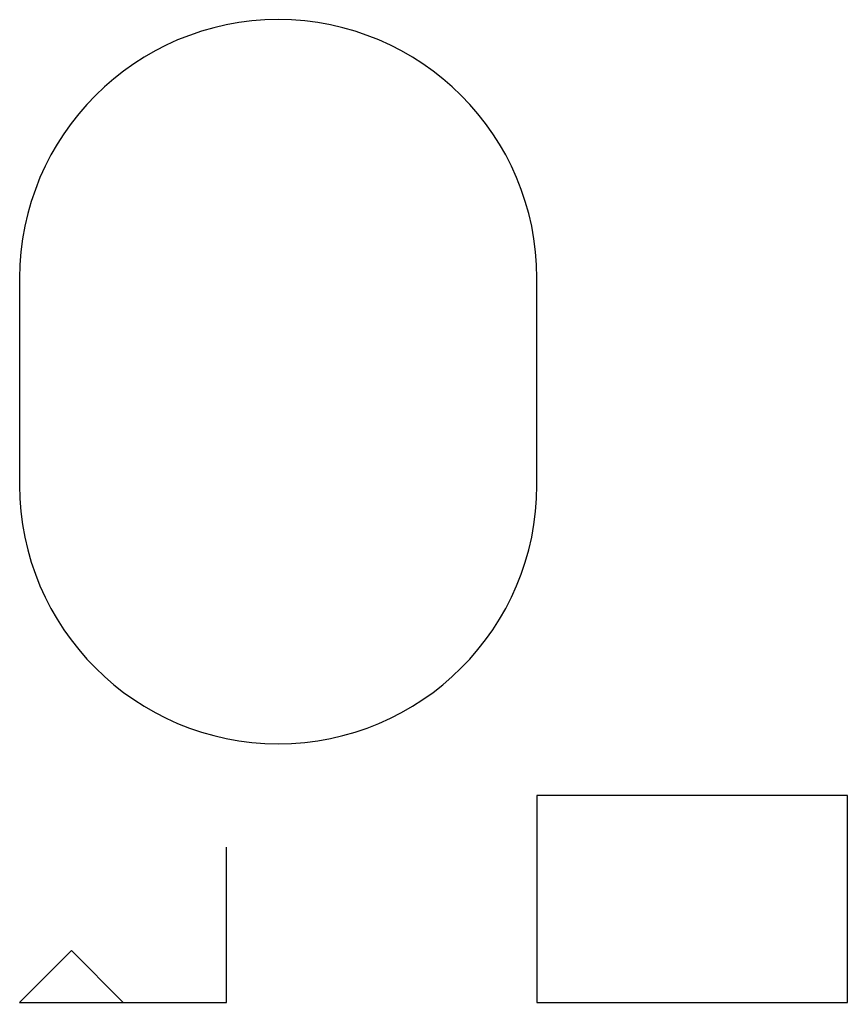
# Model space of a CAD drawing. Header units: metres. Extents: x 0 to 160, y 0 to 190.
import ezdxf

# ---------------------------------------------------------------- set-up
doc = ezdxf.new("R2010")
doc.units = ezdxf.units.M

msp = doc.modelspace()

# ---------------------------------------------------------------- linework, layer by layer
msp.add_lwpolyline([(0, 100, 1), (100, 100), (100, 140, 1), (0, 140)], format="xyb", close=True)
msp.add_lwpolyline([(100, 0), (160, 0), (160, 40), (100, 40)], close=True)
msp.add_lwpolyline([(0, 0), (40, 0), (40, 30)])
msp.add_polyline3d([(0, 0, 0), (10, 10, 10), (20, 0, 5)])

doc.saveas('drawing.dxf')
